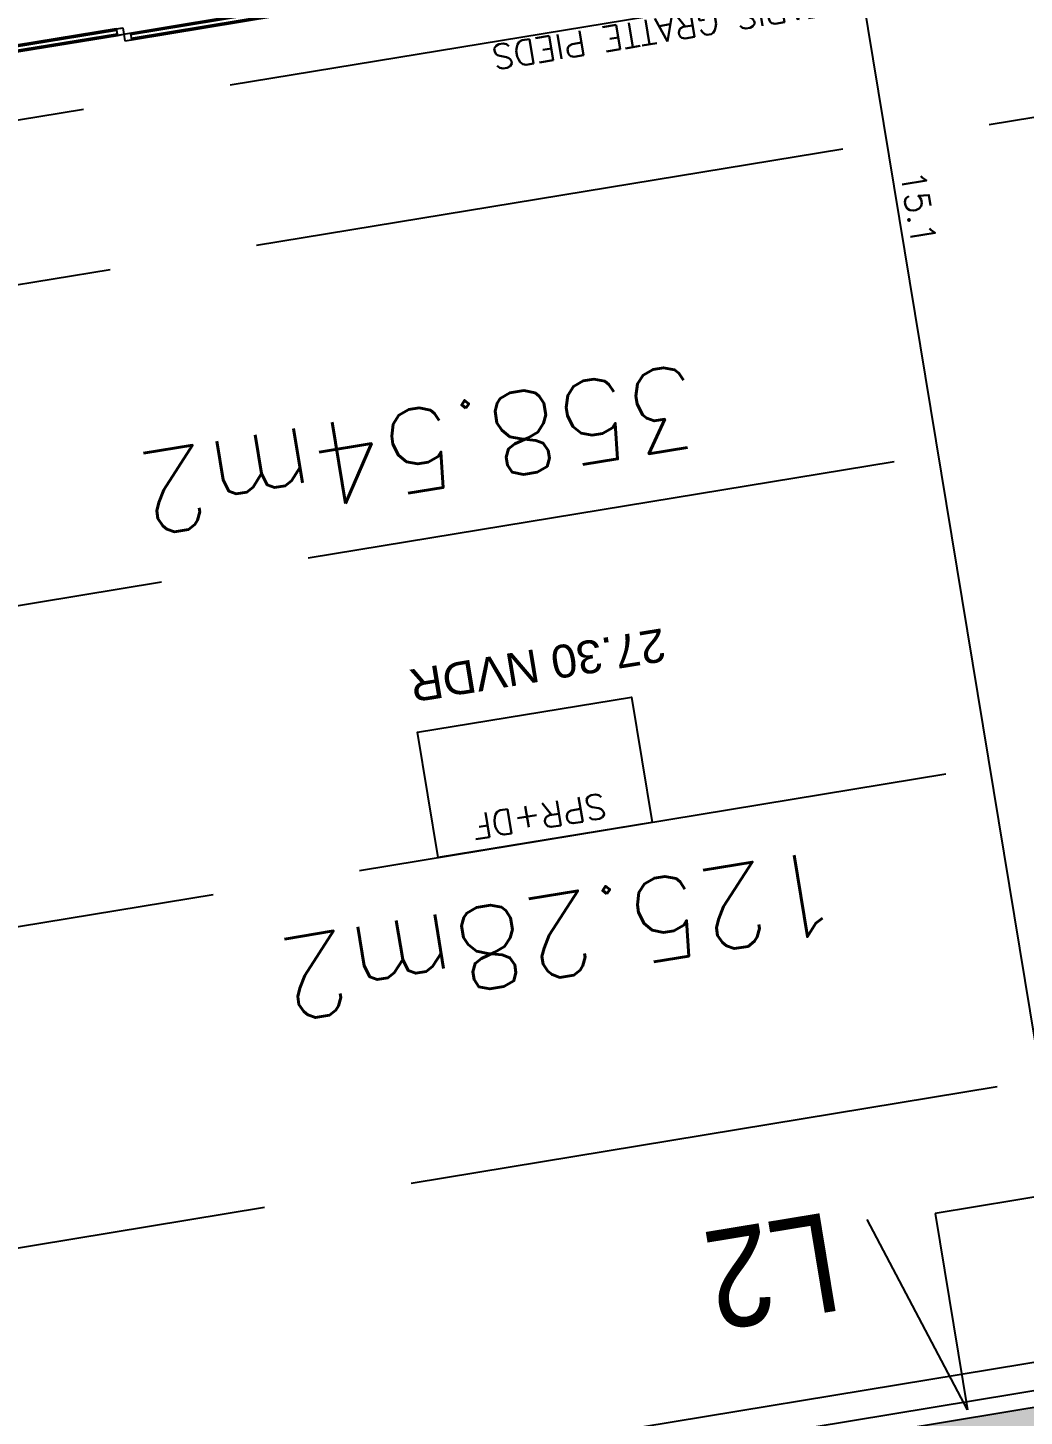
# Model space of a CAD drawing. Header units: millimetres. Extents: x 33240 to 33395, y 51607 to 51720.
# Drawn here: x 33265.52 to 33271.56, y 51658.57 to 51666.98 of the extents above; entities that cross this region are included whole.
import ezdxf
from ezdxf.enums import TextEntityAlignment as Align

# ---------------------------------------------------------------- set-up
doc = ezdxf.new("R2010")
doc.units = ezdxf.units.MM
doc.header["$LTSCALE"] = 0.3
doc.header["$MEASUREMENT"] = 0
doc.header["$PDMODE"] = 34
doc.header["$PDSIZE"] = 0.3
doc.linetypes.add('ACAD_ISO02W100', pattern=[15, 12, -3])
doc.layers.get('0').update_dxf_attribs({"linetype": 'CONTINUOUS'})
doc.layers.get('DEFPOINTS').update_dxf_attribs({"linetype": 'CONTINUOUS'})
for name, color, linetype in [('02-MURS-PORTEUR', 1, 'CONTINUOUS'), ('05-MEN-EXT', 142, 'CONTINUOUS'), ('07-REVT.PIERRE', 21, 'CONTINUOUS'), ('09-COT-EXT', 4, 'CONTINUOUS'), ('10-ANN-ALTITUDE', 152, 'CONTINUOUS'), ('10-ANN-REPCOUPE', 1, 'CONTINUOUS'), ('10-ANN-SURF', 62, 'CONTINUOUS'), ('10-ANN-TEXTE', 3, 'CONTINUOUS'), ('14-HACH-MURS', 253, 'CONTINUOUS')]:
    doc.layers.add(name, color=color, linetype=linetype)
doc.styles.add('ANN', font='romans.shx')
doc.styles.add('COT', font='romans.shx')
doc.styles.add('NIV', font='ARIAL.TTF', dxfattribs={"height": 0.2})
doc.styles.add('REPCOUP', font='ARIAL.TTF', dxfattribs={"width": 0.85, "height": 0.6})
doc.styles.add('ROMANS', font='romans.shx', dxfattribs={"height": 0.2})
doc.styles.add('SURF', font='romans.shx', dxfattribs={"height": 0.5})
doc.dimstyles.new('COTEXT', dxfattribs={"dimtxt": 0.15, "dimasz": 0.11, "dimexe": 0, "dimexo": 0, "dimgap": 0.05, "dimtad": 1, "dimdec": 3, "dimdsep": 46, "dimtxsty": 'COT', "dimblk1": 'COTBLOC', "dimblk2": 'COTBLOC', "dimsah": 1, "dimcen": -0.1, "dimse1": 1, "dimse2": 1, "dimadec": 0, "dimazin": 0, "dimtfac": 1, "dimtdec": 3, "dimtmove": 2, "dimatfit": 3, "dimldrblk": 'COTBLOC', "dimfxl": 1, "dimtolj": 1, "dimarcsym": 0})

# ---------------------------------------------------------------- blocks, each defined once
blk = doc.blocks.new('COTBLOC')
for p, q in [((0, -1.3608), (0, 1.3608)), ((-0.76, 0), (-0.99, 0)), ((0, 0), (-0.76, 0)), ((0, 0), (0.76, 0)), ((0.76, 0), (0.99, 0))]:
    blk.add_line(p, q)
at = {"const_width": 0.15}
blk.add_lwpolyline([(-0.1, 0, 1), (0.1, 0, 1)], format="xyb", close=True, dxfattribs=at)
blk = doc.blocks.new('*D57')
at = {"layer": '09-COT-EXT', "color": 0, "lineweight": -2}
blk.add_line((33269.5844, 51673.2148), (33272.002, 51658.5325), dxfattribs=at)
at = {"layer": 'DEFPOINTS', "color": 0}
for p in [(33273.9874, 51674.0513), (33276.4408, 51659.1519), (33272.0199, 51658.4239)]:
    blk.add_point(p, dxfattribs=at)
at = {"layer": '09-COT-EXT', "color": 0, "lineweight": -2, "xscale": 0.11, "yscale": 0.11, "zscale": 0.11}
for p, rotation in [((33269.5665, 51673.3233), 99.35059234257548), ((33272.0199, 51658.4239), 279.3505923425755)]:
    blk.add_blockref('COTBLOC', p, dxfattribs=dict(at, rotation=rotation))
at = {"layer": '09-COT-EXT', "color": 0, "insert": (33270.9166, 51665.8939), "char_height": 0.15, "attachment_point": 5, "rotation": 279.35059, "style": 'COT'}
blk.add_mtext('\\A1;15.1', dxfattribs=at)
blk = doc.blocks.new('SMP2')
blk.add_lwpolyline([(-1.315, 0), (0, 0), (0, -0.77), (-1.315, -0.77)], close=True)
at = {"style": 'ROMANS'}
for tag, p in [('SOLS', (-0.6457, -0.1475)), ('PAROIS', (-0.6429, -0.3769)), ('FAUX-PLAFONDS', (-0.6457, -0.6095))]:
    blk.add_attdef(tag, text='', height=0.15, dxfattribs=at).set_placement(p, align=Align.MIDDLE)

msp = doc.modelspace()

# ---------------------------------------------------------------- hatches: boundary and pattern name
at = {"layer": '14-HACH-MURS', "ltscale": 10}
h = msp.add_hatch(color=256, dxfattribs=at)
h.paths.add_polyline_path([(33277.7584, 51638.2252), (33277.9557, 51638.2577), (33278.0662, 51637.5865), (33259.4674, 51634.524), (33255.6179, 51657.9021), (33254.5254, 51657.7222), (33254.3037, 51659.1807), (33254.568, 51659.2382), (33254.7618, 51657.9638), (33262.1964, 51659.188), (33261.9307, 51660.8017), (33262.2244, 51660.8641), (33262.5249, 51659.0394), (33260.6988, 51658.7387), (33260.715, 51658.6401), (33260.5177, 51658.6076), (33260.5014, 51658.7062), (33255.8645, 51657.9427), (33256.1716, 51656.0781), (33256.5482, 51656.1401), (33256.6311, 51655.6366), (33256.2545, 51655.5746), (33259.6491, 51634.9593), (33277.8039, 51637.9487)])
h.paths.add_polyline_path([(33277.7087, 51639.7575), (33277.5114, 51639.725), (33274.4093, 51658.564), (33258.1309, 51655.8835), (33258.048, 51656.387), (33260.8085, 51656.8416), (33260.7646, 51657.1078), (33260.962, 51657.1403), (33261.0058, 51656.8741), (33274.6242, 51659.1165), (33274.6909, 51658.7117), (33274.5904, 51658.6952)], flags=17)
h.paths.add_polyline_path([(33277.7285, 51639.7608), (33280.9304, 51640.288), (33280.8979, 51640.4851), (33277.696, 51639.9579)])

# ---------------------------------------------------------------- linework, layer by layer
at = {"layer": '02-MURS-PORTEUR', "color": 4, "linetype": 'ACAD_ISO02W100'}
msp.add_line((33274.7385, 51667.9512), (33261.5173, 51665.7742), dxfattribs=at)
at = {"layer": '02-MURS-PORTEUR', "color": 8, "linetype": 'ACAD_ISO02W100'}
for p, q in [((33274.8985, 51666.9798), (33261.5785, 51664.7865)), ((33275.2104, 51665.0853), (33261.8905, 51662.892)), ((33275.5224, 51663.1908), (33262.2024, 51660.9975)), ((33275.8343, 51661.2963), (33262.5144, 51659.103))]:
    msp.add_line(p, q, dxfattribs=at)
at = {"layer": '02-MURS-PORTEUR'}
msp.add_line((33274.6242, 51659.1165), (33261.0058, 51656.8741), dxfattribs=at)
at = {"layer": '05-MEN-EXT'}
for p, q in [((33267.0348, 51667.0982), (33266.0622, 51666.938)), ((33267.0364, 51667.0883), (33266.1428, 51666.9412)), ((33266.146, 51666.9214), (33267.0397, 51667.0686)), ((33266.1476, 51666.9116), (33267.0413, 51667.0587)), ((33266.0557, 51666.9775), (33265.1868, 51666.8344)), ((33266.0573, 51666.9676), (33265.1884, 51666.8246)), ((33266.0557, 51666.9775), (33266.0952, 51666.984)), ((33266.0557, 51666.9775), (33266.0853, 51666.9824)), ((33266.0557, 51666.9775), (33266.0622, 51666.938)), ((33266.0557, 51666.9775), (33266.0622, 51666.938)), ((33266.0952, 51666.984), (33266.1017, 51666.9445)), ((33266.1412, 51666.951), (33266.1477, 51666.9116)), ((33265.1916, 51666.8048), (33266.0606, 51666.9479)), ((33265.1933, 51666.795), (33266.0622, 51666.938)), ((33266.0622, 51666.938), (33266.1017, 51666.9445)), ((33266.0622, 51666.938), (33266.1017, 51666.9445)), ((33266.1017, 51666.9445), (33266.1082, 51666.9051)), ((33266.1017, 51666.9445), (33266.1082, 51666.9051)), ((33266.1082, 51666.9051), (33266.1477, 51666.9116))]:
    msp.add_line(p, q, dxfattribs=at)
at = {"layer": '05-MEN-EXT', "linetype": 'ACAD_ISO02W100', "ltscale": 0.5}
msp.add_line((33266.1763, 51666.9569), (33267.0348, 51667.0982), dxfattribs=at)
at = {"layer": '07-REVT.PIERRE'}
for p, q in [((33274.5804, 51659.3827), (33260.962, 51657.1403)), ((33274.4403, 51659.1873), (33260.9896, 51656.9725))]:
    msp.add_line(p, q, dxfattribs=at)
at = {"layer": '10-ANN-REPCOUPE'}
for p, q in [((33277.4206, 51660.8521), (33271.0185, 51659.798)), ((33271.0185, 51659.798), (33271.2145, 51658.6076)), ((33271.2145, 51658.6076), (33270.606, 51659.7622))]:
    msp.add_line(p, q, dxfattribs=at)

# ---------------------------------------------------------------- block references
at = {"layer": '10-ANN-TEXTE'}
ref = msp.add_blockref('SMP2', (33268.0063, 51661.9544), dxfattribs=dict(at, rotation=189.350573668281))
ref.add_attrib('SOLS', 'SPR+DF', dxfattribs={"layer": '0', "height": 0.15, "rotation": 189.35057, "style": 'ROMANS'}).set_placement((33268.6195, 51662.2049), align=Align.MIDDLE)

# ---------------------------------------------------------------- texts
at = {"layer": '10-ANN-ALTITUDE', "style": 'NIV'}
msp.add_text('27.30 NVDR', height=0.2, rotation=189.35057, dxfattribs=at).set_placement((33269.3664, 51663.3458))
at = {"layer": '10-ANN-REPCOUPE', "style": 'REPCOUP', "width": 0.85}
msp.add_text('L2', height=0.6, rotation=189.3506, dxfattribs=at).set_placement((33270.3747, 51659.8086))
at = {"layer": '10-ANN-SURF', "style": 'SURF'}
msp.add_text('358.54m2', height=0.5, rotation=189.35057, dxfattribs=at).set_placement((33269.541, 51664.9518))
msp.add_text('125.28m2', height=0.5, rotation=189.35057, dxfattribs=at).set_placement((33268.7042, 51661.7292), align=Align.CENTER)
at = {"layer": '10-ANN-TEXTE', "style": 'ANN'}
msp.add_text('TAPIS GRATTE PIEDS', height=0.15, rotation=189.35057, dxfattribs=at).set_placement((33270.3224, 51667.2057))

# ---------------------------------------------------------------- dimensions: what is measured, and where the dimension line sits
at = {"layer": '09-COT-EXT'}
dim = msp.add_linear_dim(base=(33272.0199, 51658.4239), p1=(33273.9874, 51674.0513), p2=(33276.4408, 51659.1519), angle=279.35059, dimstyle='COTEXT', dxfattribs=at)
dim.commit()
dim.dimension.update_dxf_attribs({"geometry": '*D57', "text_midpoint": (33270.9166, 51665.8939)})

doc.saveas('drawing.dxf')
